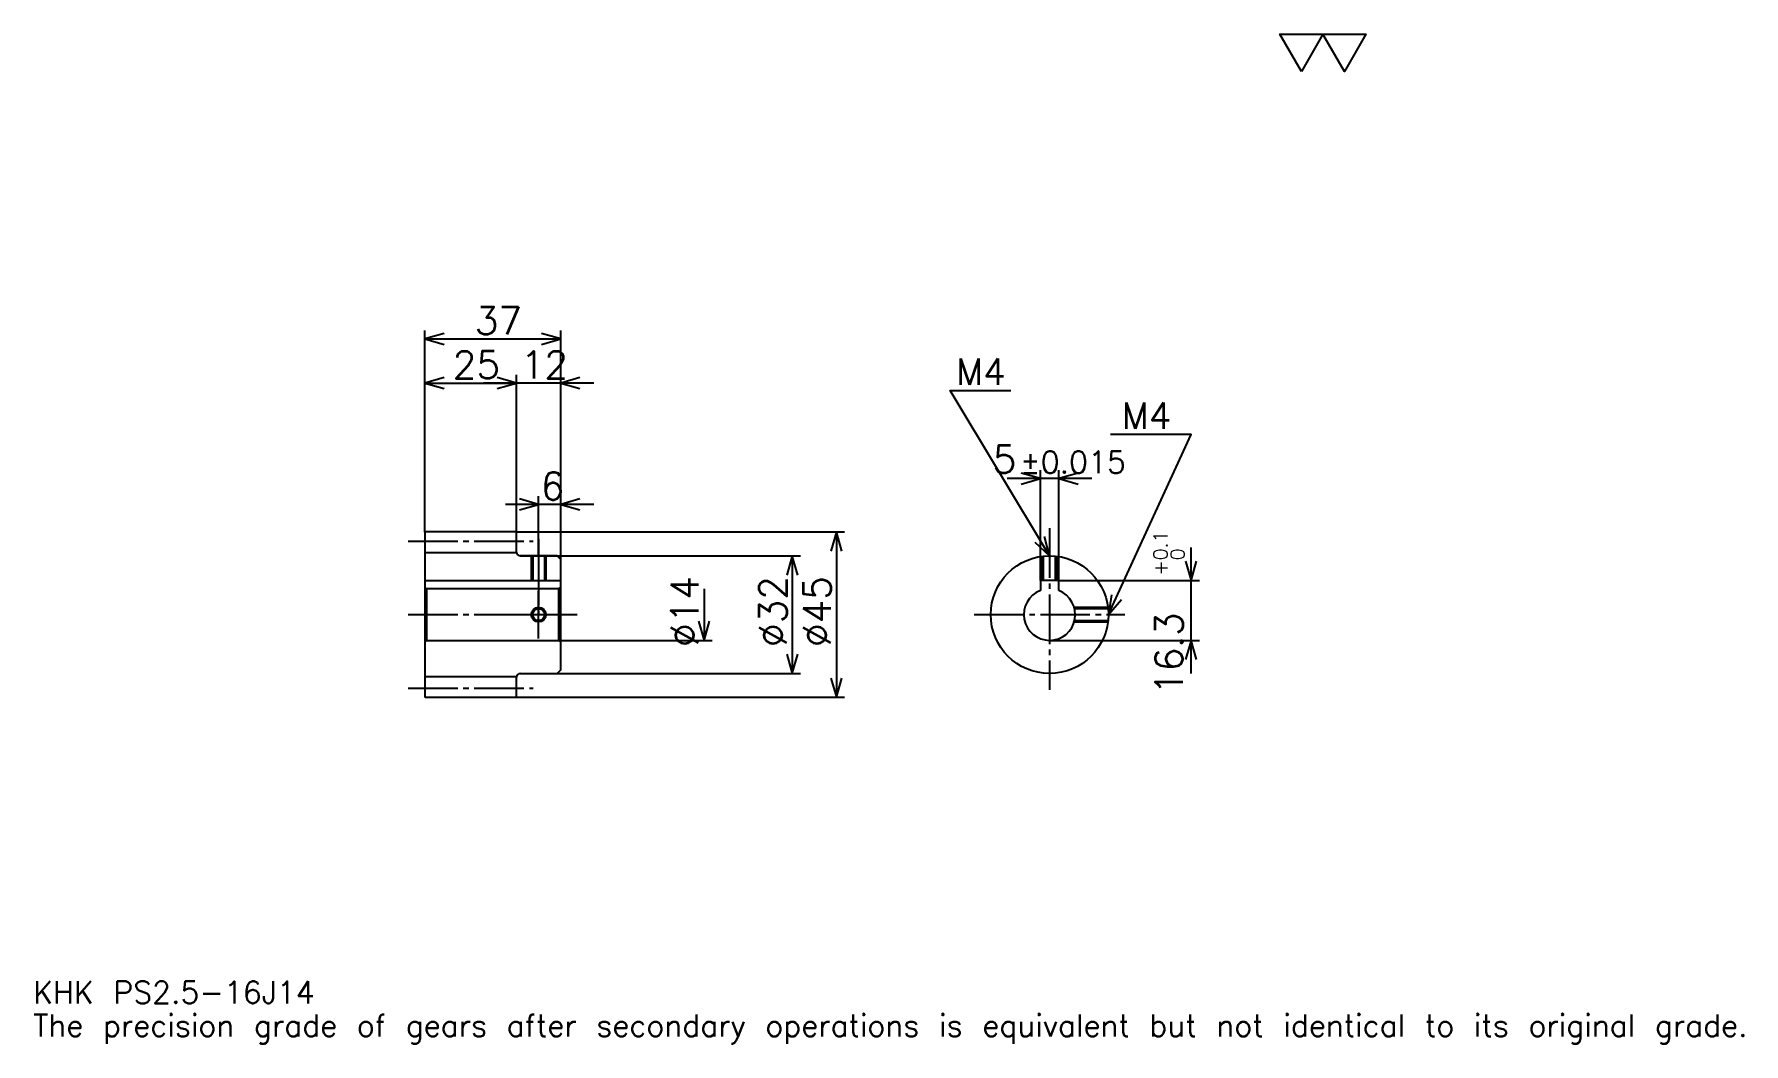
# Model space of a CAD drawing. Extents: x 15 to 480, y 6 to 280.
import ezdxf

# ---------------------------------------------------------------- set-up
doc = ezdxf.new("R2010")
doc.units = 0
doc.linetypes.add('DASHDOT', pattern=[18, 13.5, -1.5, 1.5, -1.5])
doc.layers.get('0').update_dxf_attribs({"linetype": 'CONTINUOUS'})
doc.layers.add('DASHDOT', color=6, linetype='DASHDOT')
doc.styles.add('KANJI', font='TXT', dxfattribs={"bigfont": 'BIGFONT'})

msp = doc.modelspace()

# ---------------------------------------------------------------- linework, layer by layer
at = {"color": 5}
for p, q in [((121.5, 144.75), (121.5, 199.5)), ((121.5, 197.25), (158.5, 197.25)), ((158.5, 144.75), (158.5, 199.5)), ((146.5, 144.75), (146.5, 187.5)), ((121.5, 185.25), (146.5, 185.25)), ((167.5, 185.25), (137.5, 185.25)), ((303, 159.25), (280, 159.25)), ((289, 131.550003), (289, 161.5)), ((294, 131.550003), (294, 161.5)), ((152.5, 144.75), (152.5, 154.5)), ((167.5, 152.25), (143.5, 152.25)), ((121.5, 144.649994), (121.5, 144.75)), ((146.399994, 144.75), (158.5, 144.75)), ((146.5, 144.649994), (146.5, 144.75)), ((152.5, 138.25), (152.5, 144.75)), ((152.5, 138.25), (152.5, 144.75)), ((158.5, 144.75), (235.75, 144.75)), ((158.5, 137.25), (158.5, 144.75)), ((233.5, 144.75), (233.5, 99.75)), ((330, 106.25), (330, 140.550003)), ((147.5, 138.25), (158.5, 138.25)), ((158.5, 138.25), (223.75, 138.25)), ((221.5, 138.25), (221.5, 106.25)), ((294, 131.550003), (332.25, 131.550003)), ((197.5, 129.25), (197.5, 115.25)), ((158.5, 115.25), (199.75, 115.25)), ((291.5, 115.25), (332.25, 115.25)), ((147.5, 106.25), (158.5, 106.25)), ((158.5, 106.25), (223.75, 106.25)), ((146.399994, 99.75), (158.5, 99.75)), ((158.5, 99.75), (235.75, 99.75))]:
    msp.add_line(p, q, dxfattribs=at)
at = {"color": 4}
for p, q in [((121.5, 139.125), (146.5, 139.125)), ((121.5, 131.550003), (158.5, 131.550003)), ((122, 129.25), (122, 115.25)), ((158, 129.25), (158.5, 129.75)), ((158, 115.25), (158.5, 114.75)), ((121.5, 105.375), (146.5, 105.375))]:
    msp.add_line(p, q, dxfattribs=at)
at = {"color": 7}
msp.add_lwpolyline([(360, 270), (354.149994, 280.140015), (377.549988, 280.140015), (371.700012, 270), (365.850006, 280.140015), (360, 270)], dxfattribs=at)
at = {"color": 5}
for points in [[(126.75, 198.75), (121.5, 197.25), (126.75, 195.75)], [(153.25, 195.75), (158.5, 197.25), (153.25, 198.75)], [(126.75, 186.75), (121.5, 185.25), (126.75, 183.75)], [(141.25, 183.75), (146.5, 185.25), (141.25, 186.75)], [(141.25, 183.75), (146.5, 185.25), (141.25, 186.75)], [(163.75, 186.75), (158.5, 185.25), (163.75, 183.75)], [(291.5, 138.25), (264.5, 183.25), (281, 183.25)], [(307.5, 122.25), (330, 171.25), (308.100006, 171.25)], [(283.75, 157.75), (289, 159.25), (283.75, 160.75)], [(299.25, 160.75), (294, 159.25), (299.25, 157.75)], [(147.25, 150.75), (152.5, 152.25), (147.25, 153.75)], [(163.75, 153.75), (158.5, 152.25), (163.75, 150.75)], [(235, 139.5), (233.5, 144.75), (232, 139.5)], [(287.512665, 141.980103), (291.5, 138.25), (290.085144, 143.52359)], [(223, 133), (221.5, 138.25), (220, 133)], [(328.5, 136.800003), (330, 131.550003), (331.5, 136.800003)], [(308.327637, 127.646996), (307.5, 122.25), (311.053955, 126.395111)], [(196, 120.5), (197.5, 115.25), (199, 120.5)], [(331.5, 110), (330, 115.25), (328.5, 110)], [(220, 111.5), (221.5, 106.25), (223, 111.5)], [(232, 105), (233.5, 99.75), (235, 105)]]:
    msp.add_lwpolyline(points, dxfattribs=at)
at = {"color": 4}
for points in [[(146.5, 139.25), (146.5, 144.649994), (146.399994, 144.75), (121.599998, 144.75), (121.5, 144.649994), (121.5, 114.75)], [(147.5, 106.25), (157.5, 106.25), (158.5, 107.25), (158.5, 137.25), (157.5, 138.25), (147.5, 138.25)], [(150.5, 138.25), (150.5, 131.550003)], [(150.880005, 138.25), (150.880005, 131.550003)], [(154.119995, 138.25), (154.119995, 131.550003)], [(154.5, 138.25), (154.5, 131.550003)], [(289.5, 131.550003), (289.5, 138.124512)], [(289.880005, 131.550003), (289.880005, 138.16777)], [(293.119995, 131.550003), (293.119995, 138.16777)], [(293.5, 131.550003), (293.5, 138.124512)], [(294, 128.788345), (294, 131.550003), (289, 131.550003), (289, 128.788345)], [(121.5, 114.75), (122, 115.25), (158, 115.25), (158, 129.25), (122, 129.25), (121.5, 129.75)], [(298.208191, 124.25), (307.374512, 124.25)], [(298.309967, 123.870003), (307.417786, 123.870003)], [(298.208191, 120.25), (307.374512, 120.25)], [(298.309967, 120.629997), (307.417786, 120.629997)], [(121.5, 114.75), (121.5, 99.849998), (121.599998, 99.75), (146.399994, 99.75), (146.5, 99.849998), (146.5, 105.25)]]:
    msp.add_lwpolyline(points, dxfattribs=at)
for centre, radius in [((291.5, 122.25), 16), ((152.5, 122.25), 1.62)]:
    msp.add_circle(centre, radius, dxfattribs=at)
at = {"color": 7}
msp.add_circle((152.5, 122.25), 2, dxfattribs=at)
at = {"color": 4}
for centre, radius, start, end in [((147.5, 139.25), 1, 180, 270), ((291.5, 122.25), 7, 110.92483306, 69.07516694), ((147.5, 105.25), 1, 90, 180)]:
    msp.add_arc(centre, radius, start, end, dxfattribs=at)
at = {"layer": 'DASHDOT', "color": 7}
for p, q in [((291.5, 145.75), (291.5, 101.75)), ((117, 142.25), (151, 142.25)), ((152.5, 138.25), (152.5, 122.25)), ((117, 122.25), (163, 122.25)), ((271, 122.25), (312, 122.25)), ((117, 102.25), (151, 102.25))]:
    msp.add_line(p, q, dxfattribs=at)
for points in [[(152.5, 142.75), (152.5, 127.050003)], [(152.5, 115.75), (152.5, 128.75)], [(146, 122.25), (159, 122.25)]]:
    msp.add_lwpolyline(points, dxfattribs=at)

# ---------------------------------------------------------------- texts
at = {"color": 7, "style": 'KANJI'}
for s, height, p in [('37', 7.5, (135.125, 198.449997)), ('25', 7.5, (129.125, 186.449997)), ('12', 7.5, (147.625, 186.449997)), ('M4', 7.2, (266, 184.75)), ('M4', 7.2, (311.100006, 172.75)), ('5', 7.5, (276.018494, 160.75)), ('%%p0.015', 6, (283.442596, 160.75)), ('6', 7.5, (153.0625, 153.449997)), ('KHK PS2.5-16J14', 6, (15, 16.5)), ('The precision grade of gears after secondary operations is equivalent but not identical to its original grade.', 6, (15, 7.5))]:
    msp.add_text(s, height=height, dxfattribs=at).set_placement(p)
for s, height, p in [('0.1', 3.75, (323.549988, 137.047775)), ('0', 3.75, (328.200012, 137.047775)), ('+', 3.75, (323.549988, 132.847778)), ('%%c14', 7.5, (196, 113.4375)), ('%%c32', 7.5, (220, 113.4375)), ('%%c45', 7.5, (232, 113.4375)), ('16.3', 7.5, (327.75, 100.384811))]:
    msp.add_text(s, height=height, rotation=90, dxfattribs=at).set_placement(p)

doc.saveas('drawing.dxf')
